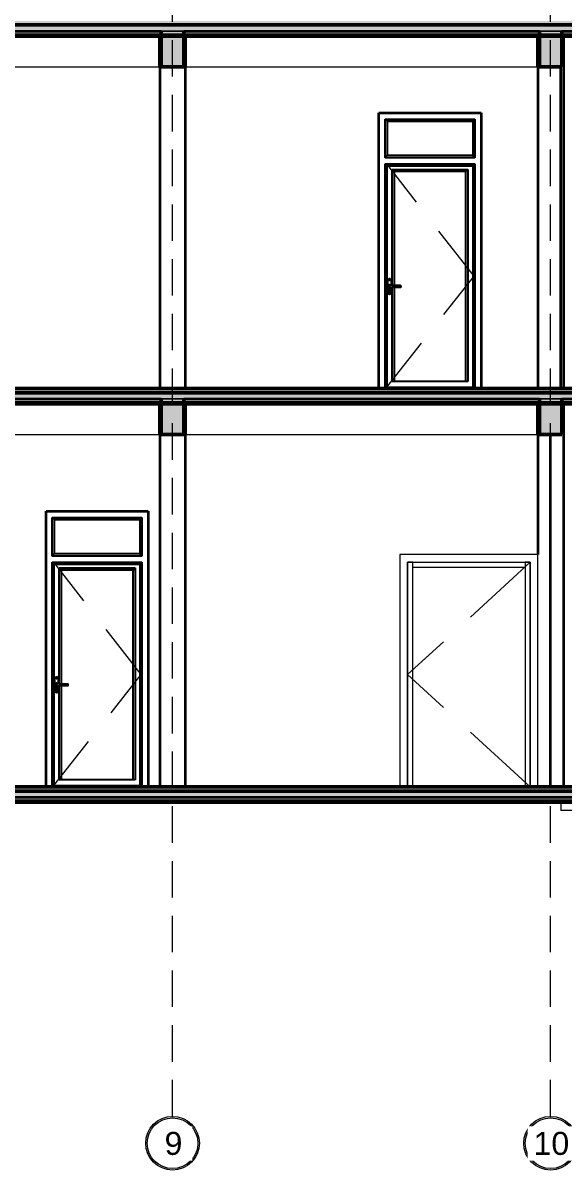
# Model space of a CAD drawing. Header units: millimetres. Extents: x -31177 to 39550, y -3751 to 20306.
# Drawn here: x 28186 to 33481, y -3751 to 7480 of the extents above; entities that cross this region are included whole.
import ezdxf

# ---------------------------------------------------------------- set-up
doc = ezdxf.new("R2010")
doc.units = ezdxf.units.MM
doc.linetypes.add('Centre', pattern=[2381.25, 476.25, -357.1875, 1190.625, -357.1875])
doc.linetypes.add('Hidden', pattern=[535.78125, 357.1875, -178.59375])
for name, color, linetype, lineweight in [('A-DOOR', 31, 'Continuous', 25), ('A-DOOR-FRAM', 31, 'Continuous', 18), ('A-FLOR', 192, 'Continuous', 18), ('A-FLOR-HRAL', 11, 'Continuous', 18), ('A-FLOR-MCUT', 51, 'Continuous', 50), ('A-FLOR-PATT', 8, 'Continuous', 50), ('A-WALL', 113, 'Continuous', 35), ('S-BEAM', 12, 'Continuous', 18), ('S-COLS', 52, 'Continuous', 35), ('S-FNDN', 32, 'Continuous', 18), ('S-GRID', 1, 'Continuous', 9), ('S-GRID-IDEN', 1, 'Continuous', 9), ('S-STRS', 31, 'Continuous', 25)]:
    doc.layers.add(name, color=color, linetype=linetype, lineweight=lineweight)
doc.styles.add('Arial_1', font='arial.ttf', dxfattribs={"height": 225})
pattern_1 = [(0, (4470.77, 5345.4), (476.25, 476.25), [476.25, -476.25]), (0, (4470.77, 5524), (476.25, 476.25), [476.25, -476.25]), (0, (4470.77, 5702.57), (476.25, 476.25), [476.25, -476.25]), (90, (4530.3, 5762.1), (-476.25, 476.25), [476.25, -476.25]), (90, (4708.9, 5762.1), (-476.25, 476.25), [476.25, -476.25]), (90, (4887.5, 5762.1), (-476.25, 476.25), [476.25, -476.25])]
pattern_2 = [(0, (4470.77, 5345.385), (304.8, 76.2), [25.146, -203.454, 25.146, -203.454, -1219.2]), (0, (4470.77, 5345.385), (304.8, 76.2), [-457.2, 25.146, -432.054, 25.146, -203.454, -533.4]), (0, (4470.77, 5345.385), (304.8, 76.2), [-1143, 25.146, -127.254, 25.146, -355.854]), (120, (4585.07, 5383.485), (-218.39114, 225.86454), [25.146, -203.454, 25.146, -203.454, -1219.2]), (120, (4585.07, 5383.485), (-218.39114, 225.86454), [-457.2, 25.146, -432.054, 25.146, -203.454, -533.4]), (120, (4585.07, 5383.485), (-218.39114, 225.86454), [-1143, 25.146, -127.254, 25.146, -355.854]), (240, (4623.17, 5535.885), (-86.40886, -302.06454), [25.146, -203.454, 25.146, -203.454, -1219.2]), (240, (4623.17, 5535.885), (-86.40886, -302.06454), [-457.2, 25.146, -432.054, 25.146, -203.454, -533.4]), (240, (4623.17, 5535.885), (-86.40886, -302.06454), [-1143, 25.146, -127.254, 25.146, -355.854])]
pattern_3 = [(50, (4470.77, 5345.4), (546.5526, -47.8174), [57.15, -628.65]), (355, (4470.77, 5345.4), (-105.728, 573.17), [45.72, -502.92]), (100.451, (4516.3, 5341.4), (440.8275, 525.35), [48.57, -534.27]), (46.184, (4470.8, 5497.8), (813.237, -126.128), [85.725, -942.975]), (96.636, (4538.5, 5487.3), (712.207, 742.283), [72.855, -801.405]), (351.184, (4470.8, 5497.8), (712.215, 742.276), [68.58, -754.38]), (21, (4546.97, 5459.7), (454.8433, -306.796), [57.15, -628.65]), (326, (4546.97, 5459.7), (185.406, 552.564), [45.72, -502.92]), (71.451, (4584.87, 5434.1), (640.251, 245.764), [48.57, -534.27]), (37.5, (4470.77, 5345.39), (9.2664, 253.665), [25.146, -471.678, 25.146, -485.394, -504.825]), (37.5, (4470.77, 5345.39), (9.2664, 253.665), [-1007.364, 25.146, -479.679]), (7.5, (4470.77, 5345.39), (200.4594, 300.5414), [25.146, -265.938, 25.146, -460.248, -192.405]), (7.5, (4470.77, 5345.39), (200.4594, 300.5414), [-776.478, 25.146, -167.259]), (327.5, (4300.84, 5345.39), (406.7728, -17.1864), [25.146, -165.354, 25.146, -569.214, -788.67]), (327.5, (4300.84, 5345.39), (406.7728, -17.1864), [-784.86, 25.146, -763.524]), (317.5, (4224.64, 5345.4), (444.388, 76.2803), [25.146, -222.504, 25.146, -369.57, -560.07]), (317.5, (4224.64, 5345.4), (444.388, 76.2803), [-642.366, 25.146, -534.924])]

# ---------------------------------------------------------------- blocks, each defined once
blk = doc.blocks.new('CỬA 1 CÁNH EROWINDOW_có ô chết_ - D4_1000x2200-2361184-MẶT CẮT 2-2')
at = {"layer": 'A-DOOR'}
for p, q in [((20311, 2639), (21189, 2639)), ((20311, 2639), (20331, 2619)), ((20311, 2261), (20311, 2639)), ((20311, 2261), (20311, 2639)), ((20311, 2639), (21189, 2639)), ((20331, 2619), (21169, 2619)), ((20331, 2619), (20331, 2281)), ((21169, 2619), (21189, 2639)), ((21169, 2619), (21169, 2281)), ((21189, 2639), (21189, 2261)), ((21189, 2639), (21189, 2261)), ((20331, 2281), (20311, 2261)), ((21189, 2261), (20311, 2261)), ((21189, 2261), (20311, 2261)), ((21169, 2281), (20331, 2281)), ((21169, 2281), (21189, 2261)), ((20331, 2180), (20311, 2200)), ((20311, 0), (20311, 2200)), ((20311, 2200), (21189, 2200)), ((20311, 2200), (21189, 2200)), ((20311, 0), (20311, 2200)), ((20331, 0), (20331, 2180)), ((20331, 2180), (21169, 2180)), ((20399, 2124), (20379, 2144)), ((20379, 1013), (20379, 2144)), ((20379, 2144), (21121, 2144)), ((20379, 1013), (20379, 2144)), ((20379, 2144), (21121, 2144)), ((21101, 2124), (21121, 2144)), ((21121, 2144), (21121, 71)), ((21121, 2144), (21121, 71)), ((21169, 2180), (21189, 2200)), ((21169, 2180), (21169, 0)), ((21189, 2200), (21189, 0)), ((21189, 2200), (21189, 0)), ((21101, 2124), (20399, 2124)), ((20399, 2124), (20399, 1008)), ((21101, 71), (21101, 2124)), ((20333, 1055), (20333, 945)), ((20379, 1013), (20353, 1013)), ((20373, 1013), (20373, 1055)), ((20389, 1008), (20379, 1013)), ((20349, 960), (20349, 971)), ((20350, 953), (20350, 958)), ((20350, 958), (20350, 953)), ((20351, 973), (20355, 973)), ((20378, 1009), (20353, 1009)), ((20353, 991), (20378, 991)), ((20353, 987), (20379, 987)), ((20356, 958), (20356, 953)), ((20356, 953), (20356, 958)), ((20357, 971), (20357, 960)), ((20373, 945), (20373, 987)), ((20388, 1004), (20378, 1009)), ((20378, 991), (20388, 996)), ((20379, 987), (20389, 992)), ((20379, 71), (20379, 987)), ((20379, 71), (20379, 987)), ((20459, 1004), (20388, 1004)), ((20388, 996), (20459, 996)), ((20459, 1008), (20389, 1008)), ((20389, 992), (20459, 992)), ((20399, 992), (20399, 71)), ((20331, 15), (21169, 15)), ((21121, 71), (20379, 71))]:
    blk.add_line(p, q, dxfattribs=at)
at = {"layer": 'A-DOOR', "linetype": 'Centre', "lineweight": 18}
for p, q in [((20323, 2200), (21177, 1100)), ((21177, 1100), (20323, 15))]:
    blk.add_line(p, q, dxfattribs=at)
at = {"layer": 'A-DOOR', "flags": 128}
for points in [[(20353, 1013), (20352, 1013), (20352, 1013), (20351, 1013), (20351, 1013), (20350, 1013), (20350, 1013), (20349, 1012), (20349, 1012), (20348, 1012), (20348, 1012), (20347, 1012), (20347, 1012), (20347, 1011), (20346, 1011), (20346, 1011), (20345, 1010), (20345, 1010), (20344, 1010), (20344, 1009), (20344, 1009), (20343, 1009), (20343, 1008), (20343, 1008), (20342, 1007), (20342, 1007), (20342, 1007), (20342, 1006), (20341, 1006), (20341, 1005), (20341, 1005), (20341, 1004), (20341, 1004), (20340, 1003), (20340, 1003), (20340, 1002), (20340, 1002), (20340, 1001), (20340, 1001), (20340, 1000), (20340, 1000), (20340, 999), (20340, 999), (20340, 998), (20340, 998), (20340, 997), (20340, 997), (20341, 996), (20341, 996), (20341, 995), (20341, 995), (20341, 994), (20342, 994), (20342, 993), (20342, 993), (20342, 992), (20343, 992), (20343, 992), (20343, 991), (20344, 991), (20344, 990), (20345, 990), (20345, 990), (20345, 989), (20346, 989), (20346, 989), (20347, 989), (20347, 988), (20348, 988), (20348, 988), (20349, 988), (20349, 988), (20350, 987), (20350, 987), (20351, 987), (20351, 987), (20352, 987), (20352, 987), (20353, 987), (20353, 987)], [(20467, 1001), (20467, 1001), (20467, 1001), (20467, 1002), (20467, 1002), (20467, 1002), (20467, 1002), (20467, 1003), (20466, 1003), (20466, 1003), (20466, 1004), (20466, 1004), (20466, 1004), (20466, 1004), (20465, 1005), (20465, 1005), (20465, 1005), (20465, 1005), (20465, 1006), (20464, 1006), (20464, 1006), (20464, 1006), (20464, 1007), (20463, 1007), (20463, 1007), (20463, 1007), (20463, 1007), (20462, 1007), (20462, 1007), (20462, 1008), (20461, 1008), (20461, 1008), (20461, 1008), (20460, 1008), (20460, 1008), (20460, 1008), (20459, 1008), (20459, 1008), (20459, 1008)], [(20459, 992), (20459, 992), (20460, 992), (20460, 992), (20460, 992), (20461, 992), (20461, 992), (20461, 992), (20462, 992), (20462, 993), (20462, 993), (20462, 993), (20463, 993), (20463, 993), (20463, 993), (20464, 993), (20464, 994), (20464, 994), (20464, 994), (20465, 994), (20465, 994), (20465, 995), (20465, 995), (20465, 995), (20466, 995), (20466, 996), (20466, 996), (20466, 996), (20466, 997), (20466, 997), (20466, 997), (20467, 997), (20467, 998), (20467, 998), (20467, 998), (20467, 999), (20467, 999), (20467, 999), (20467, 1000), (20467, 1000), (20467, 1000), (20467, 1001)]]:
    blk.add_lwpolyline(points, dxfattribs=at)
at = {"layer": 'A-DOOR'}
for centre, radius, start, end in [((20353, 1055), 20, 0, 180), ((20353, 1000), 15, 59.6784, 180), ((20353, 1000), 15, 129.4693, 135), ((20353, 1000), 15, 114.4972, 120), ((20353, 1000), 15, 99.6105, 105), ((20353, 1063), 3, 0, 180), ((20353, 1063), 3, 180, 0), ((20353, 1000), 15, 84.7698, 90), ((20353, 1000), 15, 69.9569, 75), ((20353, 945), 20, 180, 360), ((20353, 1000), 15, 180, 300.3216), ((20353, 1000), 15, 225, 230.5307), ((20353, 1000), 8.66, 90, 270), ((20353, 1000), 15, 240, 245.5028), ((20353, 1000), 15, 255, 260.3895), ((20351, 971), 2.04, 90, 180), ((20350, 960), 1.99, 180, 268.9596), ((20350, 960), 1.99, 224.4798, 268.9596), ((20353, 1000), 3.02, 0, 180), ((20353, 1000), 3.02, 180, 0), ((20353, 938), 3, 0, 180), ((20353, 938), 3, 180, 0), ((20353, 953), 2.5, 180, 0), ((20353, 1000), 15, 270, 275.2302), ((20353, 1000), 3.02, 30, 45), ((20353, 1000), 3.02, 315, 330), ((20355, 971), 2.04, 0, 90), ((20356, 960), 1.99, 271.0404, 0), ((20356, 960), 1.99, 271.0404, 315.5202), ((20353, 1000), 15, 285, 290.0431), ((20459, 1000), 3.66, 270, 90)]:
    blk.add_arc(centre, radius, start, end, dxfattribs=at)
for points in [[(20379, 1013), (20379, 1013), (20379, 1013), (20378, 1011), (20378, 1009), (20378, 1009)], [(20379, 987), (20379, 987), (20379, 987), (20378, 989), (20378, 991), (20378, 991)], [(20389, 1008), (20389, 1008), (20389, 1008), (20388, 1006), (20388, 1004), (20388, 1004)], [(20389, 992), (20389, 992), (20389, 992), (20388, 994), (20388, 996), (20388, 996)]]:
    blk.add_open_spline(points, degree=3, dxfattribs=at)
blk = doc.blocks.new('Cua_Chong_Chay_D7_1Canh - D7_1200x2200-2407364-MẶT CẮT 2-2')
at = {"layer": 'A-DOOR', "linetype": 'Centre', "lineweight": 18}
for q in [(33150, 2200), (33150, 0)]:
    blk.add_line((31950, 1100), q, dxfattribs=at)
at = {"layer": 'A-DOOR-FRAM'}
for p, q in [((33225, 2275), (31875, 2275)), ((31875, 2275), (31875, 0)), ((33225, 0), (33225, 2275)), ((31950, 0), (31950, 2200)), ((31950, 2200), (33150, 2200)), ((31950, 2200), (31950, 0)), ((32000, 2200), (31950, 2200)), ((32000, 0), (32000, 2200)), ((32000, 2200), (33100, 2200)), ((32000, 2150), (32000, 2200)), ((33100, 2150), (32000, 2150)), ((33100, 2200), (33100, 0)), ((33150, 2200), (33100, 2200)), ((33100, 2200), (33100, 2150)), ((33150, 2200), (33150, 0)), ((33150, 0), (33150, 2200))]:
    blk.add_line(p, q, dxfattribs=at)
blk = doc.blocks.new('M_Concrete-Rectangular-Column - COT250X400-V2-MẶT CẮT 2-2')
at = {"layer": 'S-COLS'}
for p, q in [((7925, 3750), (7925, 0)), ((8175, 3750), (8175, 0))]:
    blk.add_line(p, q, dxfattribs=at)
blk = doc.blocks.new('M_Concrete-Rectangular-Column - COT250X400-V3-MẶT CẮT 2-2')
at = {"layer": 'S-COLS'}
for p, q in [((33225, 3750), (33225, 2275)), ((33475, 3750), (33475, 0))]:
    blk.add_line(p, q, dxfattribs=at)
blk = doc.blocks.new('Railing - 150mm-2368385-MẶT CẮT 2-2')
at = {"layer": 'A-FLOR-HRAL'}
blk.add_line((7924, 3573), (7911, 3573), dxfattribs=at)
blk = doc.blocks.new('Railing - Railing-2368593-MẶT CẮT 2-2')
blk.add_blockref('Railing - 150mm-2368385-MẶT CẮT 2-2', (25300, 0))
blk = doc.blocks.new('CỬA 1 CÁNH EROWINDOW_có ô chết_ - D4_1000x2200-V6-MẶT CẮT 2-2')
at = {"layer": 'A-DOOR'}
for p, q in [((20611, 6539), (21489, 6539)), ((20611, 6539), (20631, 6519)), ((20611, 6161), (20611, 6539)), ((20611, 6161), (20611, 6539)), ((20611, 6539), (21489, 6539)), ((20631, 6519), (21469, 6519)), ((20631, 6519), (20631, 6181)), ((21469, 6519), (21489, 6539)), ((21469, 6519), (21469, 6181)), ((21489, 6539), (21489, 6161)), ((21489, 6539), (21489, 6161)), ((20631, 6181), (20611, 6161)), ((21469, 6181), (20631, 6181)), ((21469, 6181), (21489, 6161)), ((21489, 6161), (20611, 6161)), ((21489, 6161), (20611, 6161)), ((20631, 6080), (20611, 6100)), ((20611, 3900), (20611, 6100)), ((20611, 6100), (21489, 6100)), ((20611, 6100), (21489, 6100)), ((20611, 3900), (20611, 6100)), ((20631, 3900), (20631, 6080)), ((20631, 6080), (21469, 6080)), ((21469, 6080), (21489, 6100)), ((21469, 6080), (21469, 3900)), ((21489, 6100), (21489, 3900)), ((21489, 6100), (21489, 3900)), ((20699, 6024), (20679, 6044)), ((20679, 4913), (20679, 6044)), ((20679, 6044), (21421, 6044)), ((20679, 4913), (20679, 6044)), ((20679, 6044), (21421, 6044)), ((21401, 6024), (20699, 6024)), ((20699, 6024), (20699, 4908)), ((21401, 6024), (21421, 6044)), ((21401, 3971), (21401, 6024)), ((21421, 6044), (21421, 3971)), ((21421, 6044), (21421, 3971)), ((20633, 4955), (20633, 4845)), ((20673, 4913), (20673, 4955)), ((20649, 4860), (20649, 4871)), ((20650, 4853), (20650, 4858)), ((20650, 4858), (20650, 4853)), ((20651, 4873), (20655, 4873)), ((20679, 4913), (20653, 4913)), ((20678, 4909), (20653, 4909)), ((20653, 4891), (20678, 4891)), ((20653, 4887), (20679, 4887)), ((20656, 4858), (20656, 4853)), ((20656, 4853), (20656, 4858)), ((20657, 4871), (20657, 4860)), ((20673, 4845), (20673, 4887)), ((20688, 4904), (20678, 4909)), ((20678, 4891), (20688, 4896)), ((20689, 4908), (20679, 4913)), ((20679, 4887), (20689, 4892)), ((20679, 3971), (20679, 4887)), ((20679, 3971), (20679, 4887)), ((20759, 4904), (20688, 4904)), ((20688, 4896), (20759, 4896)), ((20759, 4908), (20689, 4908)), ((20689, 4892), (20759, 4892)), ((20699, 4892), (20699, 3971)), ((21421, 3971), (20679, 3971)), ((20631, 3915), (21469, 3915))]:
    blk.add_line(p, q, dxfattribs=at)
at = {"layer": 'A-DOOR', "linetype": 'Centre', "lineweight": 18}
for p, q in [((20623, 6100), (21477, 5000)), ((21477, 5000), (20623, 3915))]:
    blk.add_line(p, q, dxfattribs=at)
at = {"layer": 'A-DOOR', "flags": 128}
for points in [[(20653, 4913), (20652, 4913), (20652, 4913), (20651, 4913), (20651, 4913), (20650, 4913), (20650, 4913), (20649, 4912), (20649, 4912), (20648, 4912), (20648, 4912), (20647, 4912), (20647, 4912), (20647, 4911), (20646, 4911), (20646, 4911), (20645, 4910), (20645, 4910), (20644, 4910), (20644, 4909), (20644, 4909), (20643, 4909), (20643, 4908), (20643, 4908), (20642, 4907), (20642, 4907), (20642, 4907), (20642, 4906), (20641, 4906), (20641, 4905), (20641, 4905), (20641, 4904), (20641, 4904), (20640, 4903), (20640, 4903), (20640, 4902), (20640, 4902), (20640, 4901), (20640, 4901), (20640, 4900), (20640, 4900), (20640, 4899), (20640, 4899), (20640, 4898), (20640, 4898), (20640, 4897), (20640, 4897), (20641, 4896), (20641, 4896), (20641, 4895), (20641, 4895), (20641, 4894), (20642, 4894), (20642, 4893), (20642, 4893), (20642, 4892), (20643, 4892), (20643, 4892), (20643, 4891), (20644, 4891), (20644, 4890), (20645, 4890), (20645, 4890), (20645, 4889), (20646, 4889), (20646, 4889), (20647, 4889), (20647, 4888), (20648, 4888), (20648, 4888), (20649, 4888), (20649, 4888), (20650, 4887), (20650, 4887), (20651, 4887), (20651, 4887), (20652, 4887), (20652, 4887), (20653, 4887), (20653, 4887)], [(20759, 4892), (20759, 4892), (20760, 4892), (20760, 4892), (20760, 4892), (20761, 4892), (20761, 4892), (20761, 4892), (20762, 4892), (20762, 4893), (20762, 4893), (20762, 4893), (20763, 4893), (20763, 4893), (20763, 4893), (20764, 4893), (20764, 4894), (20764, 4894), (20764, 4894), (20765, 4894), (20765, 4894), (20765, 4895), (20765, 4895), (20765, 4895), (20766, 4895), (20766, 4896), (20766, 4896), (20766, 4896), (20766, 4897), (20766, 4897), (20766, 4897), (20767, 4897), (20767, 4898), (20767, 4898), (20767, 4898), (20767, 4899), (20767, 4899), (20767, 4899), (20767, 4900), (20767, 4900), (20767, 4900), (20767, 4901), (20767, 4901), (20767, 4901), (20767, 4902), (20767, 4902), (20767, 4902), (20767, 4902), (20767, 4903), (20766, 4903), (20766, 4903), (20766, 4904), (20766, 4904), (20766, 4904), (20766, 4904), (20765, 4905), (20765, 4905), (20765, 4905), (20765, 4905), (20765, 4906), (20764, 4906), (20764, 4906), (20764, 4906), (20764, 4907), (20763, 4907), (20763, 4907), (20763, 4907), (20763, 4907), (20762, 4907), (20762, 4907), (20762, 4908), (20761, 4908), (20761, 4908), (20761, 4908), (20760, 4908), (20760, 4908), (20760, 4908), (20759, 4908), (20759, 4908), (20759, 4908)]]:
    blk.add_lwpolyline(points, dxfattribs=at)
at = {"layer": 'A-DOOR'}
for centre, radius, start, end in [((20653, 4955), 20, 0, 180), ((20653, 4963), 3, 0, 180), ((20653, 4963), 3, 180, 0), ((20653, 4845), 20, 180, 0), ((20653, 4900), 15, 59.6784, 180), ((20653, 4900), 15, 180, 300.3216), ((20653, 4900), 15, 129.4693, 135), ((20653, 4900), 15, 225, 230.5307), ((20653, 4900), 8.66, 90, 270), ((20653, 4900), 15, 114.4972, 120), ((20653, 4900), 15, 240, 245.5028), ((20653, 4900), 15, 99.6105, 105), ((20653, 4900), 15, 255, 260.3895), ((20651, 4871), 2.04, 90, 180), ((20650, 4860), 1.99, 180, 268.9596), ((20650, 4860), 1.99, 224.4798, 268.9596), ((20653, 4900), 3.02, 0, 180), ((20653, 4900), 3.02, 180, 0), ((20653, 4838), 3, 0, 180), ((20653, 4838), 3, 180, 0), ((20653, 4853), 2.5, 180, 0), ((20653, 4900), 15, 84.7698, 90), ((20653, 4900), 15, 270, 275.2302), ((20653, 4900), 3.02, 30, 45), ((20653, 4900), 3.02, 315, 330), ((20655, 4871), 2.04, 0, 90), ((20656, 4860), 1.99, 271.0404, 0), ((20656, 4860), 1.99, 271.0404, 315.5202), ((20653, 4900), 15, 69.9569, 75), ((20653, 4900), 15, 285.6664, 290.0431), ((20759, 4900), 3.66, 270, 90)]:
    blk.add_arc(centre, radius, start, end, dxfattribs=at)
for points in [[(20679, 4913), (20679, 4913), (20679, 4913), (20678, 4911), (20678, 4909), (20678, 4909)], [(20679, 4887), (20679, 4887), (20679, 4887), (20678, 4889), (20678, 4891), (20678, 4891)], [(20689, 4908), (20689, 4908), (20689, 4908), (20688, 4906), (20688, 4904), (20688, 4904)], [(20689, 4892), (20689, 4892), (20689, 4892), (20688, 4894), (20688, 4896), (20688, 4896)]]:
    blk.add_open_spline(points, degree=3, dxfattribs=at)
blk = doc.blocks.new('M_Concrete-Rectangular-Column - COT250X350-2391838-MẶT CẮT 2-2')
at = {"layer": 'S-COLS'}
for p, q in [((425, 7350), (425, 3900)), ((675, 7350), (675, 3900))]:
    blk.add_line(p, q, dxfattribs=at)
blk = doc.blocks.new('Grid - TRUC  D1-102336-MẶT CẮT 2-2')
at = {"layer": 'S-GRID-IDEN'}
for radius in [263, 248]:
    blk.add_circle((550, -3488), radius, dxfattribs=at)

msp = doc.modelspace()

# ---------------------------------------------------------------- hatches: boundary and pattern name
at = {"layer": 'A-FLOR-PATT', "lineweight": 18}
h = msp.add_hatch(dxfattribs=at)
h.set_pattern_fill('FP_1', color=256, style=0, pattern_type=2)
h.set_pattern_definition(pattern_2)
h.paths.add_polyline_path([(37099.4, 7460), (37262.5, 7460), (37262.5, 7500), (-4038, 7500), (-4038, 7460), (36909.5, 7460)])
h = msp.add_hatch(dxfattribs=at)
h.set_pattern_fill('FP_4', color=256, style=0, pattern_type=2)
h.set_pattern_definition(pattern_3)
h.paths.add_polyline_path([(37099.4, 7360), (37262.5, 7360), (37262.5, 7460), (-4038, 7460), (-4038, 7360), (36909.5, 7360)])
h = msp.add_hatch(dxfattribs=at)
h.set_pattern_fill('FP_3', color=256, style=0, pattern_type=2)
h.set_pattern_definition(pattern_1)
h.paths.add_polyline_path([(37099.4, 7350), (37262.5, 7350), (37262.5, 7360), (-4038, 7360), (-4038, 7350), (36909.5, 7350)])
h = msp.add_hatch(dxfattribs=at)
h.set_pattern_fill('FP_1', color=256, style=0, pattern_type=2)
h.set_pattern_definition(pattern_2)
h.paths.add_polyline_path([(37099.4, 3860), (37262.5, 3860), (37262.5, 3900), (-4038, 3900), (-4038, 3860), (37004.4, 3860)])
h = msp.add_hatch(dxfattribs=at)
h.set_pattern_fill('FP_4', color=256, style=0, pattern_type=2)
h.set_pattern_definition(pattern_3)
h.paths.add_polyline_path([(37099.4, 3760), (37262.5, 3760), (37262.5, 3860), (-4038, 3860), (-4038, 3760), (36909.5, 3760)])
h = msp.add_hatch(dxfattribs=at)
h.set_pattern_fill('FP_3', color=256, style=0, pattern_type=2)
h.set_pattern_definition(pattern_1)
h.paths.add_polyline_path([(37099.4, 3750), (37262.5, 3750), (37262.5, 3760), (-4038, 3760), (-4038, 3750), (36909.5, 3750)])
h = msp.add_hatch(dxfattribs=at)
h.set_pattern_fill('FP_1', color=256, style=0, pattern_type=2)
h.set_pattern_definition(pattern_2)
h.paths.add_polyline_path([(37099.4, -40), (37262.5, -40), (37262.5, 0), (-4038, 0), (-4038, -40), (37004.4, -40)])
h = msp.add_hatch(dxfattribs=at)
h.set_pattern_fill('FP_4', color=256, style=0, pattern_type=2)
h.set_pattern_definition(pattern_3)
h.paths.add_polyline_path([(20198, -140), (37262.5, -140), (37262.5, -40), (-4038, -40), (-4038, -140), (17159.6, -140)])
h = msp.add_hatch(dxfattribs=at)
h.set_pattern_fill('FP_3', color=256, style=0, pattern_type=2)
h.set_pattern_definition(pattern_1)
h.paths.add_polyline_path([(36909.5, -150), (37262.5, -150), (37262.5, -140), (-4038, -140), (-4038, -150), (35390.2, -150)])
at = {"layer": 'S-BEAM'}
for points in [[(29760, 7050), (29760, 7400), (29540, 7400), (29540, 7050), (29693.2, 7050)], [(33240, 7050), (33460, 7050), (33460, 7400), (33240, 7400), (33240, 7078.1)], [(29540, 3450), (29760, 3450), (29760, 3800), (29540, 3800), (29540, 3616.2)], [(33253.8, 3450), (33460, 3450), (33460, 3800), (33240, 3800), (33240, 3450)]]:
    msp.add_hatch(color=8, dxfattribs=at).paths.add_polyline_path(points)

# ---------------------------------------------------------------- linework, layer by layer
at = {"layer": 'A-FLOR', "lineweight": 50}
for p, q in [((-4038, 7350), (37262.5, 7350)), ((37262.5, 3900), (-4038, 3900)), ((-4038, 3750), (37262.5, 3750)), ((38350, 0), (-4038, 0)), ((-4038, -150), (38650, -150))]:
    msp.add_line(p, q, dxfattribs=at)
at = {"layer": 'A-FLOR'}
for p in [(33450, -150), (37050, -230)]:
    msp.add_line(p, (33450, -230), dxfattribs=at)
at = {"layer": 'A-FLOR-MCUT'}
for p, q in [((37262.5, 7460), (-4038, 7460)), ((37262.5, 7360), (-4038, 7360)), ((37262.5, 3860), (-4038, 3860)), ((37262.5, 3760), (-4038, 3760)), ((38350, -40), (-4038, -40)), ((37262.5, -140), (-4038, -140))]:
    msp.add_line(p, q, dxfattribs=at)
at = {"layer": 'A-WALL'}
for p, q in [((29540, 7150), (29512.3, 7150)), ((29787.7, 7150), (29760, 7150)), ((33240, 7150), (33212.3, 7150)), ((33450, 3900), (33450, 7050)), ((31670, 3900), (31670, 6600)), ((31670, 6600), (32670, 6600)), ((32670, 6600), (32670, 3900)), ((29540, 3550), (29512.3, 3550)), ((29787.7, 3550), (29760, 3550)), ((33240, 3550), (33212.3, 3550)), ((33350, 0), (33350, 3450)), ((28412, 0), (28412, 2700)), ((28412, 2700), (29412, 2700)), ((29412, 2700), (29412, 0))]:
    msp.add_line(p, q, dxfattribs=at)
at = {"layer": 'S-BEAM'}
for p, q in [((29512.3, 7350), (29512.3, 7050)), ((29760, 7400), (29540, 7400)), ((29787.7, 7050), (29787.7, 7350)), ((33212.3, 7350), (33212.3, 7050)), ((33460, 7400), (33240, 7400)), ((26187.7, 7050), (29512.3, 7050)), ((29787.7, 7050), (33212.3, 7050)), ((29512.3, 3750), (29512.3, 3450)), ((29760, 3800), (29540, 3800)), ((29787.7, 3450), (29787.7, 3750)), ((33212.3, 3750), (33212.3, 3450)), ((33460, 3800), (33240, 3800)), ((26187.7, 3450), (29512.3, 3450)), ((29787.7, 3450), (33212.3, 3450))]:
    msp.add_line(p, q, dxfattribs=at)
at = {"layer": 'S-BEAM', "lineweight": 50}
for p, q in [((29540, 7400), (29540, 7050)), ((29760, 7050), (29760, 7400)), ((33240, 7400), (33240, 7050)), ((33460, 7050), (33460, 7400)), ((29540, 7050), (29760, 7050)), ((33240, 7050), (33460, 7050)), ((29540, 3800), (29540, 3450)), ((29760, 3450), (29760, 3800)), ((33240, 3800), (33240, 3450)), ((33460, 3450), (33460, 3800)), ((29540, 3450), (29760, 3450)), ((33240, 3450), (33460, 3450))]:
    msp.add_line(p, q, dxfattribs=at)
at = {"layer": 'S-FNDN', "lineweight": 35}
for p, q in [((26160, 7400), (29540, 7400)), ((29760, 7400), (33240, 7400)), ((33460, 7400), (37040, 7400)), ((26160, 3800), (29540, 3800)), ((29760, 3800), (33240, 3800)), ((33460, 3800), (37040, 3800)), ((-4038, -100), (37262.5, -100))]:
    msp.add_line(p, q, dxfattribs=at)
at = {"layer": 'S-FNDN'}
for p, q in [((29540, 7400), (29760, 7400)), ((33240, 7400), (33460, 7400)), ((29540, 3800), (29760, 3800)), ((33240, 3800), (33460, 3800))]:
    msp.add_line(p, q, dxfattribs=at)
at = {"layer": 'S-GRID', "linetype": 'Hidden'}
for p, q in [((29650, -3225.6), (29650, 20306.3)), ((33350, -3225.6), (33350, 20306.3))]:
    msp.add_line(p, q, dxfattribs=at)
at = {"layer": 'S-STRS'}
for p, q in [((33212.3, 7342), (33225, 7342)), ((33212.3, 3562.9), (33225, 3562.9))]:
    msp.add_line(p, q, dxfattribs=at)

# ---------------------------------------------------------------- block references
at = {"layer": 'A-DOOR'}
for name, p in [('CỬA 1 CÁNH EROWINDOW_có ô chết_ - D4_1000x2200-V6-MẶT CẮT 2-2', (11120, 0)), ('CỬA 1 CÁNH EROWINDOW_có ô chết_ - D4_1000x2200-2361184-MẶT CẮT 2-2', (8162, 0))]:
    msp.add_blockref(name, p, dxfattribs=at)
at = {"layer": 'A-DOOR', "linetype": 'Centre', "lineweight": 18}
msp.add_blockref('Cua_Chong_Chay_D7_1Canh - D7_1200x2200-2407364-MẶT CẮT 2-2', (0, 0), dxfattribs=at)
at = {"layer": 'A-FLOR-HRAL'}
msp.add_blockref('Railing - Railing-2368593-MẶT CẮT 2-2', (0, 0), dxfattribs=at)
at = {"layer": 'S-COLS'}
for name, p in [('M_Concrete-Rectangular-Column - COT250X350-2391838-MẶT CẮT 2-2', (29100, 0)), ('M_Concrete-Rectangular-Column - COT250X350-2391838-MẶT CẮT 2-2', (32800, 0)), ('M_Concrete-Rectangular-Column - COT250X400-V2-MẶT CẮT 2-2', (21600, 0)), ('M_Concrete-Rectangular-Column - COT250X400-V3-MẶT CẮT 2-2', (0, 0))]:
    msp.add_blockref(name, p, dxfattribs=at)
at = {"layer": 'S-GRID-IDEN'}
for p in [(29100, 0), (32800, 0)]:
    msp.add_blockref('Grid - TRUC  D1-102336-MẶT CẮT 2-2', p, dxfattribs=at)

# ---------------------------------------------------------------- next in the draw order: texts
at = {"layer": 'S-GRID-IDEN', "char_height": 225, "attachment_point": 1, "style": 'Arial_1', "bg_fill": 3, "box_fill_scale": 1.25, "bg_fill_color": 256, "bg_fill_true_color": 13158600, "bg_fill_transparency": 0}
for s, insert, width in [('9', (29571.9, -3377.2), 216.456), ('10', (33182.6, -3377.2), 432.911)]:
    msp.add_mtext(s, dxfattribs=dict(at, insert=insert, width=width))

doc.saveas('drawing.dxf')
